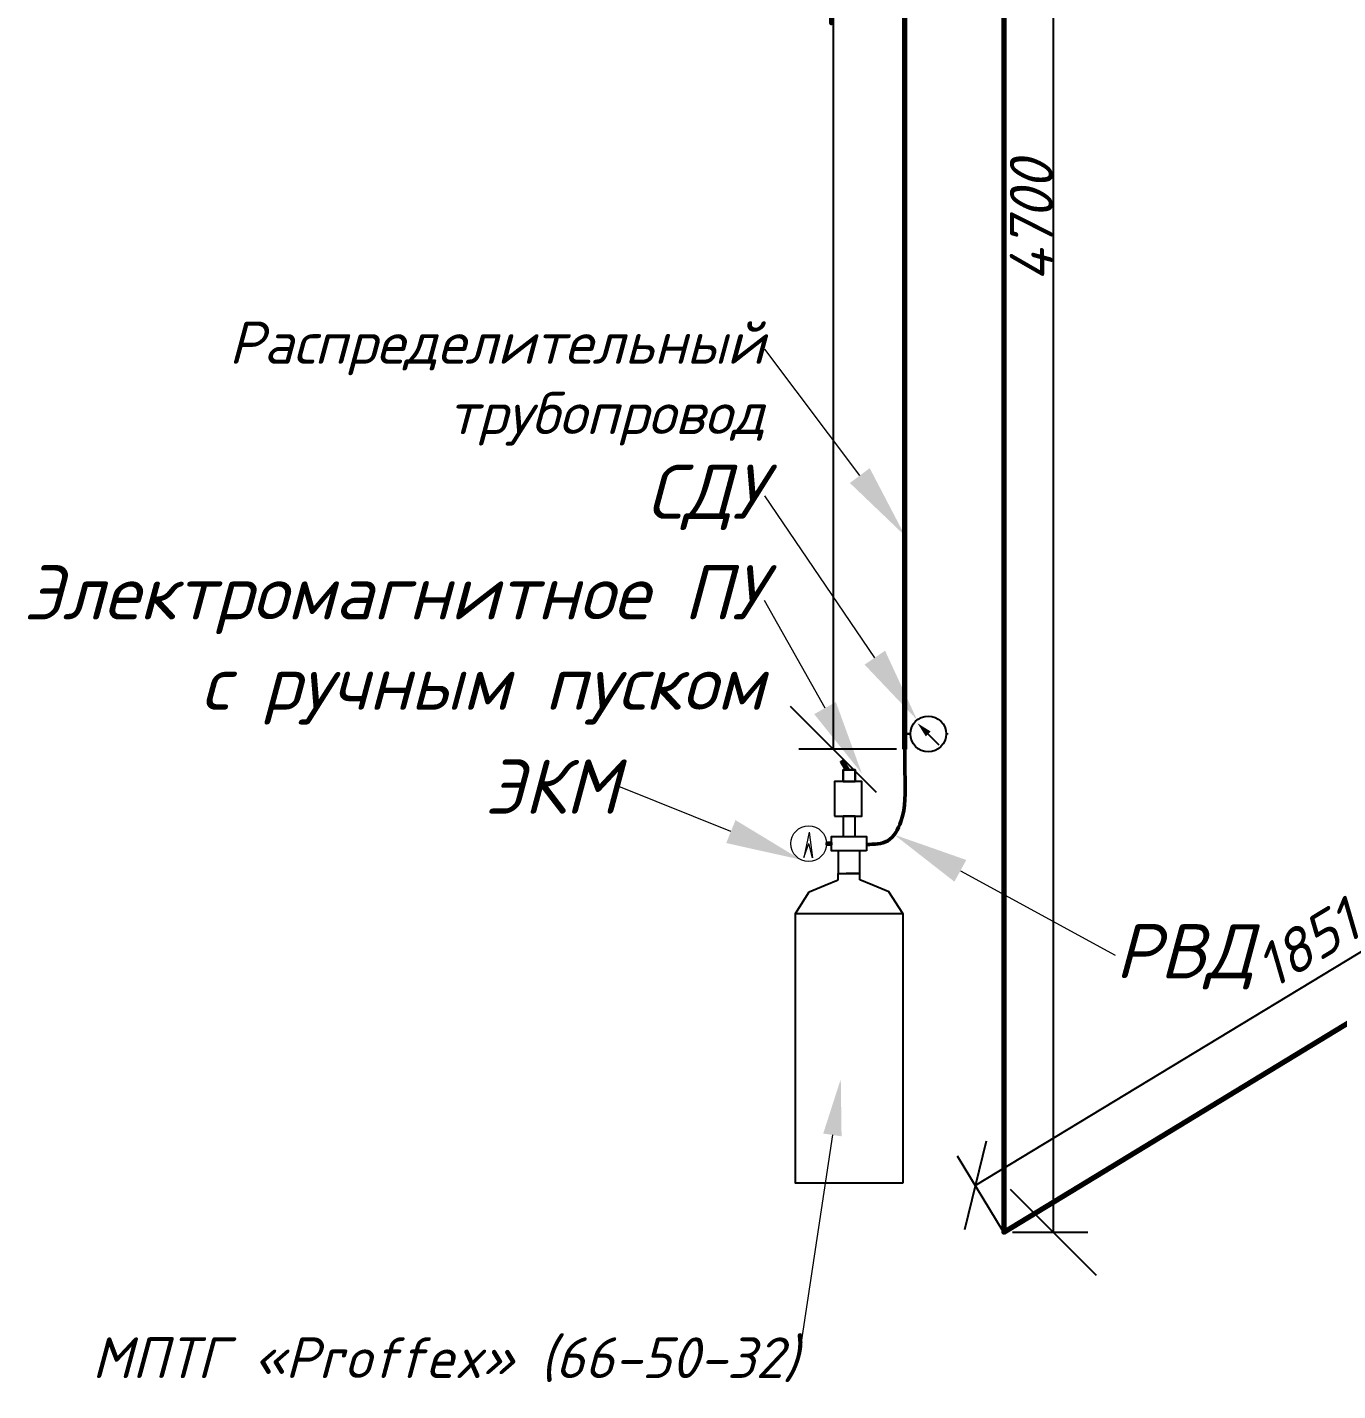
# Model space of a CAD drawing. Header units: millimetres. Extents: x -43024 to 94798, y 928 to 12808.
# Drawn here: x 29418 to 32463, y 3699 to 6868 of the extents above; entities that cross this region are included whole.
import ezdxf
from ezdxf import colors
from ezdxf.entities.mleader import LeaderData, LeaderLine
from ezdxf.math import Vec2, Vec3

# ---------------------------------------------------------------- set-up
doc = ezdxf.new("R2010")
doc.units = ezdxf.units.MM
doc.linetypes.add('CONTINUA', pattern=[0])
doc.linetypes.add('штриховая', pattern=[0.75, 0.5, -0.25])
doc.layers.add('АГПТ', color=7, linetype='Continuous')
doc.styles.get("Standard").update_dxf_attribs({"font": 'arial.ttf'})
doc.styles.add('Архитектурный', font='isocpeui.ttf')
doc.dimstyles.get("Standard").update_dxf_attribs({"dimtxt": 0.18, "dimasz": 0.18, "dimexe": 0.18, "dimexo": 0.0625, "dimgap": 0.09, "dimtad": 0, "dimtih": 1, "dimtoh": 1, "dimdec": 4, "dimzin": 0, "dimdsep": 46, "dimtxsty": 'Standard', "dimcen": 0.09, "dimadec": 0, "dimazin": 0, "dimtfac": 1, "dimtdec": 4, "dimtofl": 0, "dimtmove": 0, "dimatfit": 3, "dimfxl": 1, "dimtolj": 1, "dimtzin": 0, "dimarcsym": 0})

# ---------------------------------------------------------------- blocks, each defined once
blk = doc.blocks.new('_OBLIQUE')
at = {"color": 0, "linetype": 'ByBlock'}
blk.add_line((-0.5, -0.5), (0.5, 0.5), dxfattribs=at)
blk = doc.blocks.new('*D51')
at = {"layer": 'Defpoints', "color": 0, "transparency": 16777216}
for p in [(31457.4, 8799.8), (31290.4, 5189.8), (31457.4, 5189.8)]:
    blk.add_point(p, dxfattribs=at)
at = {"layer": 'АГПТ', "color": 44, "lineweight": -2, "transparency": 16777216}
for p, q in [((31437.4, 8799.8), (31210.4, 8799.8)), ((31290.4, 8799.8), (31290.4, 5189.8)), ((31437.4, 5189.8), (31210.4, 5189.8))]:
    blk.add_line(p, q, dxfattribs=at)
at = {"layer": 'АГПТ', "color": 44, "lineweight": -2, "transparency": 16777216, "xscale": 200, "yscale": 200, "zscale": 200}
for p, rotation in [((31290.4, 8799.8), 90), ((31290.4, 5189.8), 270)]:
    blk.add_blockref('_OBLIQUE', p, dxfattribs=dict(at, rotation=rotation))
at = {"layer": 'АГПТ', "color": 44, "lineweight": 15, "transparency": 16777216, "insert": (31240.3, 6994.8), "char_height": 100, "attachment_point": 5, "rotation": 90, "style": 'Архитектурный'}
blk.add_mtext('\\A1;3610', dxfattribs=at)
blk = doc.blocks.new('*D56')
at = {"layer": 'Defpoints', "color": 0, "transparency": 16777216}
for p in [(31687.2, 8767.4), (31687.2, 4067.4), (31801.9, 4067.4)]:
    blk.add_point(p, dxfattribs=at)
at = {"layer": 'АГПТ', "color": 44, "lineweight": -2, "transparency": 16777216}
for p, q in [((31707.2, 8767.4), (31881.9, 8767.4)), ((31801.9, 8767.4), (31801.9, 4067.4)), ((31707.2, 4067.4), (31881.9, 4067.4))]:
    blk.add_line(p, q, dxfattribs=at)
at = {"layer": 'АГПТ', "color": 44, "lineweight": -2, "transparency": 16777216, "xscale": 200, "yscale": 200, "zscale": 200}
for p, rotation in [((31801.9, 8767.4), 90), ((31801.9, 4067.4), 270)]:
    blk.add_blockref('_OBLIQUE', p, dxfattribs=dict(at, rotation=rotation))
at = {"layer": 'АГПТ', "color": 44, "lineweight": 15, "transparency": 16777216, "insert": (31751.1, 6417.4), "char_height": 100, "attachment_point": 5, "rotation": 90, "style": 'Архитектурный'}
blk.add_mtext('\\A1;4700', dxfattribs=at)
blk = doc.blocks.new('*D57')
at = {"layer": 'Defpoints', "color": 0, "transparency": 16777216}
for p in [(33203.2, 5135.2), (33267.8, 5028.7), (31685.3, 4069.2)]:
    blk.add_point(p, dxfattribs=at)
at = {"layer": 'АГПТ', "color": 44, "lineweight": -2, "transparency": 16777216}
for p, q in [((33267.8, 5028.8), (33161.8, 5203.6)), ((31620.8, 4175.6), (33203.2, 5135.2)), ((31685.3, 4069.2), (31579.3, 4244))]:
    blk.add_line(p, q, dxfattribs=at)
at = {"layer": 'АГПТ', "color": 44, "lineweight": -2, "transparency": 16777216, "xscale": 150, "yscale": 150, "zscale": 150}
for p, rotation in [((33203.2, 5135.2), 31.23094964796449), ((31620.8, 4175.6), 211.2309496479645)]:
    blk.add_blockref('_OBLIQUE', p, dxfattribs=dict(at, rotation=rotation))
at = {"layer": 'АГПТ', "color": 44, "lineweight": 15, "transparency": 16777216, "insert": (32391.2, 4737.5), "char_height": 100, "attachment_point": 5, "rotation": 31.2309, "style": 'Архитектурный'}
blk.add_mtext('\\A1;1851', dxfattribs=at)

msp = doc.modelspace()

# ---------------------------------------------------------------- hatches: boundary and pattern name
h = msp.add_hatch(color=6)
h.dxf.hatch_style = 1
h.paths.add_polyline_path([(31517.1, 5231), (31505.8, 5219.7), (31486.6, 5250.2)])

# ---------------------------------------------------------------- linework, layer by layer
at = {"color": 1, "ltscale": 100}
for p, q in [((31272, 4874.1), (31301.9, 4886.3)), ((31301.9, 4886.3), (31301.9, 4900.7)), ((31301.9, 4900.7), (31334, 4900.7)), ((31352.8, 4900.7), (31320.7, 4900.7)), ((31352.8, 4886.3), (31352.8, 4900.7)), ((31382.7, 4874.1), (31352.8, 4886.3)), ((31202.7, 4808), (31234.7, 4858.7)), ((31234.7, 4858.7), (31272, 4874.1)), ((31420, 4858.7), (31382.7, 4874.1)), ((31452, 4808), (31420, 4858.7))]:
    msp.add_line(p, q, dxfattribs=at)
at = {"color": 244, "linetype": 'штриховая', "lineweight": 30, "true_color": 0x991b1e}
msp.add_lwpolyline([(31457.4, 5189.8), (31457.4, 5405)], dxfattribs=at)
at = {"color": 6}
msp.add_lwpolyline([(31536.6, 5199.2), (31511, 5224.8)], dxfattribs=at)
at = {"color": 1, "ltscale": 100}
for points in [[(31293.3, 5034.1), (31357.4, 5034.1), (31357.4, 5114.8), (31293.3, 5114.8)], [(31314, 4987.4), (31341.4, 4987.4), (31341.4, 5034.1), (31314, 5034.1)], [(31368, 4953.4), (31286.7, 4953.4), (31286.7, 4987.4), (31368, 4987.4)], [(31301.9, 4900.7), (31352.8, 4900.7), (31352.8, 4953.4), (31301.9, 4953.4)], [(31452, 4181.3), (31202.7, 4181.3), (31202.7, 4808), (31452, 4808)]]:
    msp.add_lwpolyline(points, close=True, dxfattribs=at)
at = {"color": 42, "lineweight": 20}
for points in [[(31234.4, 4996.9), (31222.7, 4937.9), (31233.6, 4970.4)], [(31234.4, 4996.9), (31242.7, 4937.3), (31233.6, 4970.4)]]:
    msp.add_lwpolyline(points, dxfattribs=at)
at = {"color": 6, "ltscale": 100}
msp.add_circle((31511.5, 5225.4), 41.6, dxfattribs=at)
at = {"color": 42, "lineweight": 20}
msp.add_circle((31233.6, 4970.4), 41.6, dxfattribs=at)
at = {"color": 1, "lineweight": 50}
msp.add_open_spline([(31368, 4968.5), (31385.8, 4968.9), (31422.8, 4969.6), (31460.7, 5037.9), (31456.9, 5111.9), (31457.3, 5168), (31457.4, 5189.8)], degree=3, knots=[0, 0, 0, 0, 49.94257, 103.994143, 207.345698, 272.489153, 272.489153, 272.489153, 272.489153], dxfattribs=at)
at = {"layer": 'АГПТ', "color": 244, "lineweight": 70, "true_color": 0x991b1e}
for points in [[(31457.4, 5189.8), (31457.4, 8799.8), (31585.5, 8877.7), (33166.2, 9839), (33166.2, 9839), (34255.3, 8807.6), (34255.3, 8707.6)], [(31585.5, 8877.7), (31687.2, 8767.4), (31687.2, 4067.4), (33267.8, 5028.7), (34356.9, 3997.3), (34356.9, 4097.3)]]:
    msp.add_lwpolyline(points, dxfattribs=at)
at = {"layer": 'АГПТ', "color": 1, "linetype": 'штриховая', "lineweight": 30}
msp.add_lwpolyline([(31469.9, 5225.4), (31457.4, 5225.4)], dxfattribs=at)
at = {"layer": 'АГПТ', "color": 251, "linetype": 'ByBlock', "lineweight": 5}
msp.add_lwpolyline([(31553.1, 5225.4), (31557.7, 5225.4), (31557.7, 5225.4), (31553.1, 5225.4)], close=True, dxfattribs=at)
at = {"layer": 'АГПТ', "color": 5, "linetype": 'ByBlock', "lineweight": 30}
msp.add_lwpolyline([(31327, 5142.2), (31313.6, 5163.9), (31308.2, 5160.6), (31319.6, 5142.2)], dxfattribs=at)
msp.add_lwpolyline([(31314, 5114.8), (31341.4, 5114.8), (31341.4, 5142.2), (31314, 5142.2)], close=True, dxfattribs=at)
at = {"layer": 'АГПТ', "color": 251, "linetype": 'ByBlock', "lineweight": 30}
msp.add_lwpolyline([(31286.7, 4972.8), (31275.2, 4972.8), (31275.2, 4968), (31286.7, 4968)], close=True, dxfattribs=at)

# ---------------------------------------------------------------- dimensions: what is measured, and where the dimension line sits
at = {"layer": 'АГПТ', "color": 44, "lineweight": 15}
for base, p1, p2, picture, middle in [((31290.4, 5189.8), (31457.4, 8799.8), (31457.4, 5189.8), '*D51', (31240.3, 6994.8)), ((31801.9, 4067.4), (31687.2, 8767.4), (31687.2, 4067.4), '*D56', (31751.1, 6417.4))]:
    dim = msp.add_linear_dim(base=base, p1=p1, p2=p2, angle=90, dimstyle='Standard', override={"dimtxt": 100, "dimasz": 200, "dimexe": 80, "dimexo": 20, "dimtad": 1, "dimtih": 0, "dimtoh": 0, "dimdec": 0, "dimtxsty": 'Архитектурный', "dimblk1": 'OBLIQUE', "dimblk2": 'OBLIQUE', "dimsah": 1, "dimclrd": 44, "dimclre": 44, "dimclrt": 44}, dxfattribs=at)
    dim.commit()
    dim.dimension.update_dxf_attribs({"geometry": picture, "text_midpoint": middle})
at = {"layer": 'АГПТ', "lineweight": 15}
dim = msp.add_linear_dim(base=(33203.2, 5135.2), p1=(31685.3, 4069.2), p2=(33267.8, 5028.7), angle=31.2309, dimstyle='Standard', override={"dimtxt": 100, "dimasz": 150, "dimexe": 80, "dimtih": 0, "dimdec": 0, "dimtxsty": 'Архитектурный', "dimblk1": 'OBLIQUE', "dimblk2": 'OBLIQUE', "dimsah": 1, "dimclrd": 44, "dimclre": 44, "dimclrt": 44, "dimtofl": 1, "dimtmove": 1}, dxfattribs=at)
dim.commit()
dim.dimension.update_dxf_attribs({"geometry": '*D57', "text_midpoint": (32391.2, 4737.5), "dimtype": 161})

# ---------------------------------------------------------------- leaders
at = {"layer": 'АГПТ', "color": 0, "linetype": 'Continuous', "lineweight": 15}
ml = msp.add_multileader_mtext('Standard', dxfattribs=at)
ml.set_content('{\\fISOCPEUR|b0|i1|c204|p34;Распределительный \\Pтрубопровод}')
ml.set_leader_properties(color=256, linetype='CONTINUA', lineweight=15)
ml.build(insert=Vec2(0, 0))
ml.multileader.update_dxf_attribs({"dogleg_length": 0.36, "arrow_head_size": 175})
ctx = ml.context
ctx.base_point, ctx.char_height, ctx.arrow_head_size, ctx.landing_gap_size, ctx.plane_origin = Vec3(29887.9, 6120), 98, 175, 0.063, Vec3(33313.1, 1673.2)
ctx.text_align_type = 2
notes = []
notes.append((ctx, [(0, (1, 1, 0), (31131.7, 6120), (-1, 0), 0.252, [(0, [(31457.4, 5686)], 0, [])])]))
ctx.mtext.insert, ctx.mtext.alignment, ctx.mtext.flow_direction = Vec3(31131.4, 6183.7), 3, 5
ml = msp.add_multileader_mtext('Standard', dxfattribs=at)
ml.set_content('{\\fISOCPEUR|b0|i1|c204|p34;СДУ}')
ml.set_leader_properties(color=256, linetype='CONTINUA', lineweight=15)
ml.build(insert=Vec2(0, 0))
ml.multileader.update_dxf_attribs({"dogleg_length": 0.36, "arrow_head_size": 175})
ctx = ml.context
ctx.base_point, ctx.char_height, ctx.arrow_head_size, ctx.landing_gap_size, ctx.plane_origin = Vec3(30820.4, 5778.7), 126, 175, 0.063, Vec3(33313.1, 1223.8)
ctx.text_align_type = 2
notes.append((ctx, [(0, (1, 1, 0), (31131.8, 5778.7), (-1, 0), 0.252, [(0, [(31485.6, 5257.9)], 0, [])])]))
ctx.mtext.insert, ctx.mtext.alignment, ctx.mtext.flow_direction = Vec3(31131.5, 5851.2), 3, 5
ml = msp.add_multileader_mtext('Standard', dxfattribs=at)
ml.set_content('{\\fISOCPEUR|b0|i1|c204|p34;Электромагнитное ПУ\\P с ручным пуском}')
ml.set_leader_properties(color=256, linetype='CONTINUA', lineweight=15)
ml.build(insert=Vec2(0, 0))
ml.multileader.update_dxf_attribs({"dogleg_length": 0.36, "arrow_head_size": 175})
ctx = ml.context
ctx.base_point, ctx.char_height, ctx.arrow_head_size, ctx.landing_gap_size, ctx.plane_origin = Vec3(29287.3, 5535.6), 126, 175, 0.063, Vec3(34545.6, 1228.5)
ctx.text_align_type = 2
notes.append((ctx, [(0, (1, 1, 0), (31131, 5535.6), (-1, 0), 0.252, [(0, [(31357.4, 5133)], 0, [])])]))
ctx.mtext.insert, ctx.mtext.alignment, ctx.mtext.flow_direction = Vec3(31130.7, 5617.5), 3, 5
ml = msp.add_multileader_mtext('Standard', dxfattribs=at)
ml.set_content('ЭКМ', style='Архитектурный')
ml.set_leader_properties(color=256, linetype='CONTINUA', lineweight=15)
ml.build(insert=Vec2(0, 0))
ml.multileader.update_dxf_attribs({"dogleg_length": 0.36, "arrow_head_size": 175})
ctx = ml.context
ctx.base_point, ctx.char_height, ctx.arrow_head_size, ctx.landing_gap_size, ctx.plane_origin = Vec3(30462.5, 5103.1), 126, 175, 0.063, Vec3(32947.6, 805.6)
ctx.text_align_type = 2
notes.append((ctx, [(0, (1, 1, 0), (30792.6, 5103.1), (-1, 0), 0.252, [(0, [(31215.2, 4933.2)], 0, [])])]))
ctx.mtext.insert, ctx.mtext.alignment, ctx.mtext.flow_direction = Vec3(30792.3, 5166.1), 3, 5
ml = msp.add_multileader_mtext('Standard', dxfattribs=at)
ml.set_content('{\\fISOCPEUR|b0|i1|c204|p34;РВД}')
ml.set_leader_properties(color=256, linetype='CONTINUA', lineweight=15)
ml.build(insert=Vec2(0, 0))
ml.multileader.update_dxf_attribs({"dogleg_length": 0.36, "arrow_head_size": 175})
ctx = ml.context
ctx.base_point, ctx.char_height, ctx.arrow_head_size, ctx.landing_gap_size, ctx.plane_origin = Vec3(31945.7, 4711), 126, 175, 0.063, Vec3(34545.9, 208.6)
notes.append((ctx, [(1, (1, 1, 0), (31945.4, 4711), (1, 0), 0.252, [(0, [(31432.4, 4991.2)], 0, [])])]))
ctx.mtext.insert, ctx.mtext.flow_direction = Vec3(31945.7, 4783.4), 5
ml = msp.add_multileader_mtext('Standard', dxfattribs=at)
ml.set_content('{\\fISOCPEUR|b0|i1|c204|p34;МПТГ «Proffex» (66-50-32)}')
ml.set_leader_properties(color=256, linetype='CONTINUA', lineweight=15)
ml.build(insert=Vec2(0, 0))
ml.multileader.update_dxf_attribs({"dogleg_length": 0.36, "arrow_head_size": 131.2})
ctx = ml.context
ctx.base_point, ctx.char_height, ctx.arrow_head_size, ctx.landing_gap_size, ctx.plane_origin = Vec3(30233.8, 3771), 94.5, 131.2, 0.0473, Vec3(33732.6, 1630.6)
ctx.text_align_type = 2
notes.append((ctx, [(0, (1, 1, 0), (31210.2, 3771), (-1, 0), 0.252, [(0, [(31308.2, 4423.2)], 0, [])])]))
ctx.mtext.insert, ctx.mtext.width, ctx.mtext.alignment, ctx.mtext.flow_direction = Vec3(31209.9, 3822.9), 1581.085, 3, 5
for ctx, leaders in notes:
    for number, flags, end, landing, length, lines in leaders:
        leader = LeaderData()
        leader.index, (leader.has_last_leader_line, leader.has_dogleg_vector, leader.attachment_direction) = number, flags
        leader.last_leader_point, leader.dogleg_vector, leader.dogleg_length = Vec3(end), Vec3(landing), length
        for number, points, colour, breaks in lines:
            line = LeaderLine()
            line.index, line.vertices, line.color, line.breaks = number, Vec3.list(points), colors.encode_raw_color(colour), breaks
            leader.lines.append(line)
        ctx.leaders.append(leader)

doc.saveas('drawing.dxf')
